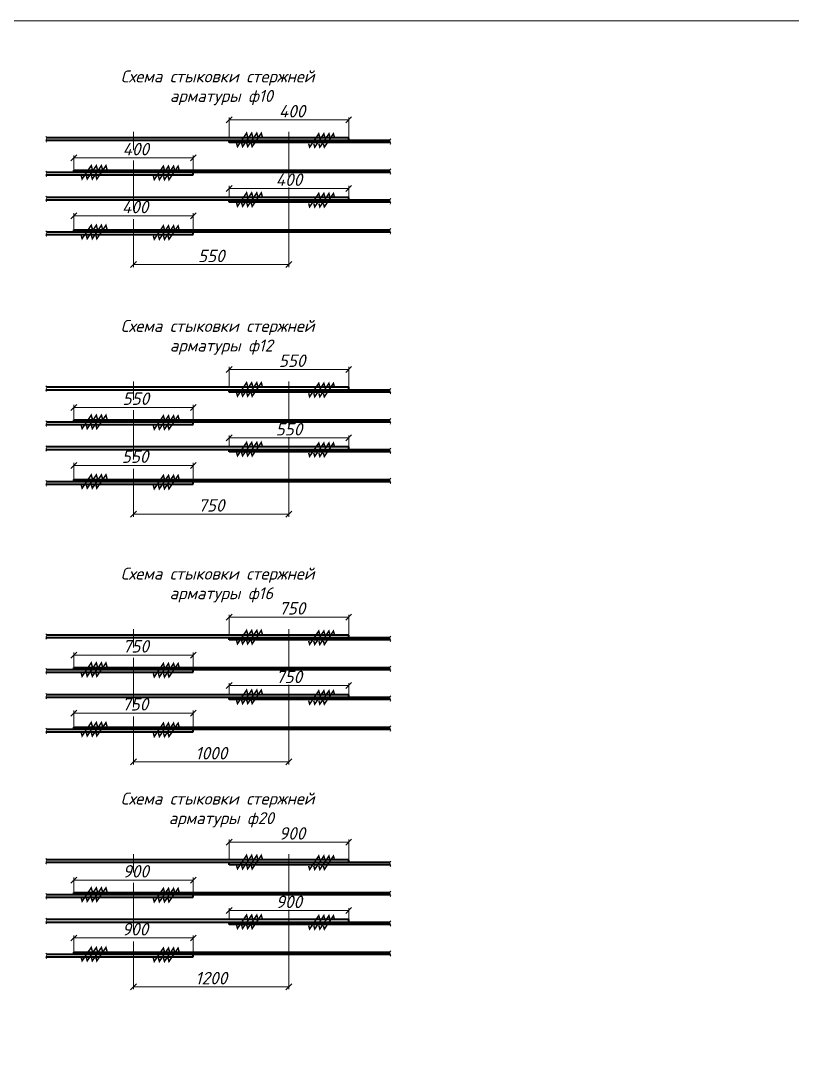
# Model space of a CAD drawing. Header units: millimetres. Extents: x 19346 to 188849, y 18183 to 1386204.
# Drawn here: x 38644 to 54139, y 39017 to 59850 of the extents above; entities that cross this region are included whole.
import ezdxf
from ezdxf.enums import TextEntityAlignment as Align

# ---------------------------------------------------------------- set-up
doc = ezdxf.new("R2010")
doc.units = ezdxf.units.MM
doc.layers.get('DEFPOINTS').update_dxf_attribs({"color": 1})
for name, color, linetype, lineweight in [('013', 7, 'Continuous', 13), ('Арматура', 5, 'Continuous', 40), ('Размеры', 61, 'Continuous', 13), ('ТЕКСТ', 214, 'Continuous', 20)]:
    doc.layers.add(name, color=color, linetype=linetype, lineweight=lineweight)
doc.styles.add('100', font='isocpeui.ttf', dxfattribs={"height": 250})
doc.styles.add('Text_Paper', font='isocpeui.ttf')
doc.dimstyles.new('100', dxfattribs={"dimtxt": 250, "dimasz": 120, "dimexe": 50, "dimexo": 50, "dimgap": 50, "dimtad": 1, "dimtxsty": '100', "dimblk": 'OBLIQUE', "dimcen": 2.5, "dimadec": 0, "dimazin": 0, "dimtfac": 1, "dimtmove": 0, "dimatfit": 3, "dimfxl": 1, "dimlwd": 15, "dimlwe": 15, "dimarcsym": 0})

# ---------------------------------------------------------------- blocks, each defined once
blk = doc.blocks.new('_OBLIQUE')
at = {"color": 0, "linetype": 'ByBlock'}
blk.add_line((-0.5, -0.5), (0.5, 0.5), dxfattribs=at)
blk = doc.blocks.new('*D138')
at = {"layer": 'DEFPOINTS', "color": 0, "ltscale": 100, "transparency": 16777216}
for p in [(42830, 52841), (42830, 52434), (45230, 52444)]:
    blk.add_point(p, dxfattribs=at)
at = {"layer": 'Размеры', "color": 0, "lineweight": 15, "ltscale": 100, "transparency": 16777216}
for p, q in [((42830, 52484), (42830, 52891)), ((45230, 52841), (42830, 52841)), ((45230, 52494), (45230, 52891))]:
    blk.add_line(p, q, dxfattribs=at)
at = {"layer": 'Размеры', "color": 0, "lineweight": 15, "ltscale": 100, "transparency": 16777216, "xscale": 120, "yscale": 120, "zscale": 120, "rotation": 180}
blk.add_blockref('_OBLIQUE', (42830, 52841), dxfattribs=at)
at = {"layer": 'Размеры', "color": 0, "lineweight": 15, "ltscale": 100, "transparency": 16777216, "xscale": 120, "yscale": 120, "zscale": 120}
blk.add_blockref('_OBLIQUE', (45230, 52841), dxfattribs=at)
at = {"layer": 'Размеры', "color": 0, "ltscale": 100, "transparency": 16777216, "insert": (44093, 53016), "char_height": 250, "attachment_point": 5, "style": '100'}
blk.add_mtext('550', dxfattribs=at)
blk = doc.blocks.new('*D139')
at = {"layer": 'DEFPOINTS', "color": 0, "ltscale": 100, "transparency": 16777216}
for p in [(40910, 50536), (44030, 50584), (44030, 49932)]:
    blk.add_point(p, dxfattribs=at)
at = {"layer": 'Размеры', "color": 0, "lineweight": 15, "ltscale": 100, "transparency": 16777216}
for p, q in [((40910, 50486), (40910, 49882)), ((44030, 50534), (44030, 49882)), ((40910, 49932), (44030, 49932))]:
    blk.add_line(p, q, dxfattribs=at)
at = {"layer": 'Размеры', "color": 0, "lineweight": 15, "ltscale": 100, "transparency": 16777216, "xscale": 120, "yscale": 120, "zscale": 120, "rotation": 180}
blk.add_blockref('_OBLIQUE', (40910, 49932), dxfattribs=at)
at = {"layer": 'Размеры', "color": 0, "lineweight": 15, "ltscale": 100, "transparency": 16777216, "xscale": 120, "yscale": 120, "zscale": 120}
blk.add_blockref('_OBLIQUE', (44030, 49932), dxfattribs=at)
at = {"layer": 'Размеры', "color": 0, "ltscale": 100, "transparency": 16777216, "insert": (42470, 50108), "char_height": 250, "attachment_point": 5, "style": '100'}
blk.add_mtext('750', dxfattribs=at)
blk = doc.blocks.new('*D140')
at = {"layer": 'DEFPOINTS', "color": 0, "ltscale": 100, "transparency": 16777216}
for p in [(39710, 52078), (39710, 51794), (42110, 51782)]:
    blk.add_point(p, dxfattribs=at)
at = {"layer": 'Размеры', "color": 0, "lineweight": 15, "ltscale": 100, "transparency": 16777216}
for p, q in [((39710, 51844), (39710, 52128)), ((42110, 51832), (42110, 52128)), ((42110, 52078), (39710, 52078))]:
    blk.add_line(p, q, dxfattribs=at)
at = {"layer": 'Размеры', "color": 0, "lineweight": 15, "ltscale": 100, "transparency": 16777216, "xscale": 120, "yscale": 120, "zscale": 120, "rotation": 180}
blk.add_blockref('_OBLIQUE', (39710, 52078), dxfattribs=at)
at = {"layer": 'Размеры', "color": 0, "lineweight": 15, "ltscale": 100, "transparency": 16777216, "xscale": 120, "yscale": 120, "zscale": 120}
blk.add_blockref('_OBLIQUE', (42110, 52078), dxfattribs=at)
at = {"layer": 'Размеры', "color": 0, "ltscale": 100, "transparency": 16777216, "insert": (40954, 52253), "char_height": 250, "attachment_point": 5, "style": '100'}
blk.add_mtext('550', dxfattribs=at)
blk = doc.blocks.new('*D141')
at = {"layer": 'DEFPOINTS', "color": 0, "ltscale": 100, "transparency": 16777216}
for p in [(42830, 51464), (42830, 51234), (45230, 51234)]:
    blk.add_point(p, dxfattribs=at)
at = {"layer": 'Размеры', "color": 0, "lineweight": 15, "ltscale": 100, "transparency": 16777216}
for p, q in [((42830, 51284), (42830, 51514)), ((45230, 51464), (42830, 51464)), ((45230, 51284), (45230, 51514))]:
    blk.add_line(p, q, dxfattribs=at)
at = {"layer": 'Размеры', "color": 0, "lineweight": 15, "ltscale": 100, "transparency": 16777216, "xscale": 120, "yscale": 120, "zscale": 120, "rotation": 180}
blk.add_blockref('_OBLIQUE', (42830, 51464), dxfattribs=at)
at = {"layer": 'Размеры', "color": 0, "lineweight": 15, "ltscale": 100, "transparency": 16777216, "xscale": 120, "yscale": 120, "zscale": 120}
blk.add_blockref('_OBLIQUE', (45230, 51464), dxfattribs=at)
at = {"layer": 'Размеры', "color": 0, "ltscale": 100, "transparency": 16777216, "insert": (44030, 51639), "char_height": 250, "attachment_point": 5, "style": '100'}
blk.add_mtext('550', dxfattribs=at)
blk = doc.blocks.new('*D142')
at = {"layer": 'DEFPOINTS', "color": 0, "ltscale": 100, "transparency": 16777216}
for p in [(39710, 50913), (39710, 50584), (42110, 50584)]:
    blk.add_point(p, dxfattribs=at)
at = {"layer": 'Размеры', "color": 0, "lineweight": 15, "ltscale": 100, "transparency": 16777216}
for p, q in [((39710, 50634), (39710, 50963)), ((42110, 50913), (39710, 50913)), ((42110, 50634), (42110, 50963))]:
    blk.add_line(p, q, dxfattribs=at)
at = {"layer": 'Размеры', "color": 0, "lineweight": 15, "ltscale": 100, "transparency": 16777216, "xscale": 120, "yscale": 120, "zscale": 120, "rotation": 180}
blk.add_blockref('_OBLIQUE', (39710, 50913), dxfattribs=at)
at = {"layer": 'Размеры', "color": 0, "lineweight": 15, "ltscale": 100, "transparency": 16777216, "xscale": 120, "yscale": 120, "zscale": 120}
blk.add_blockref('_OBLIQUE', (42110, 50913), dxfattribs=at)
at = {"layer": 'Размеры', "color": 0, "ltscale": 100, "transparency": 16777216, "insert": (40940, 51088), "char_height": 250, "attachment_point": 5, "style": '100'}
blk.add_mtext('550', dxfattribs=at)
blk = doc.blocks.new('*D143')
at = {"layer": 'DEFPOINTS', "color": 0, "ltscale": 100, "transparency": 16777216}
for p in [(42830, 43341), (42830, 42935), (45230, 42945)]:
    blk.add_point(p, dxfattribs=at)
at = {"layer": 'Размеры', "color": 0, "lineweight": 15, "ltscale": 100, "transparency": 16777216}
for p, q in [((42830, 42985), (42830, 43391)), ((45230, 43341), (42830, 43341)), ((45230, 42995), (45230, 43391))]:
    blk.add_line(p, q, dxfattribs=at)
at = {"layer": 'Размеры', "color": 0, "lineweight": 15, "ltscale": 100, "transparency": 16777216, "xscale": 120, "yscale": 120, "zscale": 120, "rotation": 180}
blk.add_blockref('_OBLIQUE', (42830, 43341), dxfattribs=at)
at = {"layer": 'Размеры', "color": 0, "lineweight": 15, "ltscale": 100, "transparency": 16777216, "xscale": 120, "yscale": 120, "zscale": 120}
blk.add_blockref('_OBLIQUE', (45230, 43341), dxfattribs=at)
at = {"layer": 'Размеры', "color": 0, "ltscale": 100, "transparency": 16777216, "insert": (44093, 43516), "char_height": 250, "attachment_point": 5, "style": '100'}
blk.add_mtext('900', dxfattribs=at)
blk = doc.blocks.new('*D144')
at = {"layer": 'DEFPOINTS', "color": 0, "ltscale": 100, "transparency": 16777216}
for p in [(44030, 41084), (40910, 41036), (44030, 40432)]:
    blk.add_point(p, dxfattribs=at)
at = {"layer": 'Размеры', "color": 0, "lineweight": 15, "ltscale": 100, "transparency": 16777216}
for p, q in [((40910, 40986), (40910, 40382)), ((44030, 41034), (44030, 40382)), ((40910, 40432), (44030, 40432))]:
    blk.add_line(p, q, dxfattribs=at)
at = {"layer": 'Размеры', "color": 0, "lineweight": 15, "ltscale": 100, "transparency": 16777216, "xscale": 120, "yscale": 120, "zscale": 120, "rotation": 180}
blk.add_blockref('_OBLIQUE', (40910, 40432), dxfattribs=at)
at = {"layer": 'Размеры', "color": 0, "lineweight": 15, "ltscale": 100, "transparency": 16777216, "xscale": 120, "yscale": 120, "zscale": 120}
blk.add_blockref('_OBLIQUE', (44030, 40432), dxfattribs=at)
at = {"layer": 'Размеры', "color": 0, "ltscale": 100, "transparency": 16777216, "insert": (42470, 40607), "char_height": 250, "attachment_point": 5, "style": '100'}
blk.add_mtext('1200', dxfattribs=at)
blk = doc.blocks.new('*D145')
at = {"layer": 'DEFPOINTS', "color": 0, "ltscale": 100, "transparency": 16777216}
for p in [(39710, 42579), (39710, 42294), (42110, 42282)]:
    blk.add_point(p, dxfattribs=at)
at = {"layer": 'Размеры', "color": 0, "lineweight": 15, "ltscale": 100, "transparency": 16777216}
for p, q in [((39710, 42344), (39710, 42629)), ((42110, 42579), (39710, 42579)), ((42110, 42332), (42110, 42629))]:
    blk.add_line(p, q, dxfattribs=at)
at = {"layer": 'Размеры', "color": 0, "lineweight": 15, "ltscale": 100, "transparency": 16777216, "xscale": 120, "yscale": 120, "zscale": 120, "rotation": 180}
blk.add_blockref('_OBLIQUE', (39710, 42579), dxfattribs=at)
at = {"layer": 'Размеры', "color": 0, "lineweight": 15, "ltscale": 100, "transparency": 16777216, "xscale": 120, "yscale": 120, "zscale": 120}
blk.add_blockref('_OBLIQUE', (42110, 42579), dxfattribs=at)
at = {"layer": 'Размеры', "color": 0, "ltscale": 100, "transparency": 16777216, "insert": (40954, 42754), "char_height": 250, "attachment_point": 5, "style": '100'}
blk.add_mtext('900', dxfattribs=at)
blk = doc.blocks.new('*D146')
at = {"layer": 'DEFPOINTS', "color": 0, "ltscale": 100, "transparency": 16777216}
for p in [(42830, 41965), (42830, 41735), (45230, 41735)]:
    blk.add_point(p, dxfattribs=at)
at = {"layer": 'Размеры', "color": 0, "lineweight": 15, "ltscale": 100, "transparency": 16777216}
for p, q in [((42830, 41785), (42830, 42015)), ((45230, 41965), (42830, 41965)), ((45230, 41785), (45230, 42015))]:
    blk.add_line(p, q, dxfattribs=at)
at = {"layer": 'Размеры', "color": 0, "lineweight": 15, "ltscale": 100, "transparency": 16777216, "xscale": 120, "yscale": 120, "zscale": 120, "rotation": 180}
blk.add_blockref('_OBLIQUE', (42830, 41965), dxfattribs=at)
at = {"layer": 'Размеры', "color": 0, "lineweight": 15, "ltscale": 100, "transparency": 16777216, "xscale": 120, "yscale": 120, "zscale": 120}
blk.add_blockref('_OBLIQUE', (45230, 41965), dxfattribs=at)
at = {"layer": 'Размеры', "color": 0, "ltscale": 100, "transparency": 16777216, "insert": (44030, 42140), "char_height": 250, "attachment_point": 5, "style": '100'}
blk.add_mtext('900', dxfattribs=at)
blk = doc.blocks.new('*D147')
at = {"layer": 'DEFPOINTS', "color": 0, "ltscale": 100, "transparency": 16777216}
for p in [(39710, 41414), (39710, 41084), (42110, 41084)]:
    blk.add_point(p, dxfattribs=at)
at = {"layer": 'Размеры', "color": 0, "lineweight": 15, "ltscale": 100, "transparency": 16777216}
for p, q in [((39710, 41134), (39710, 41464)), ((42110, 41134), (42110, 41464)), ((42110, 41414), (39710, 41414))]:
    blk.add_line(p, q, dxfattribs=at)
at = {"layer": 'Размеры', "color": 0, "lineweight": 15, "ltscale": 100, "transparency": 16777216, "xscale": 120, "yscale": 120, "zscale": 120, "rotation": 180}
blk.add_blockref('_OBLIQUE', (39710, 41414), dxfattribs=at)
at = {"layer": 'Размеры', "color": 0, "lineweight": 15, "ltscale": 100, "transparency": 16777216, "xscale": 120, "yscale": 120, "zscale": 120}
blk.add_blockref('_OBLIQUE', (42110, 41414), dxfattribs=at)
at = {"layer": 'Размеры', "color": 0, "ltscale": 100, "transparency": 16777216, "insert": (40940, 41589), "char_height": 250, "attachment_point": 5, "style": '100'}
blk.add_mtext('900', dxfattribs=at)
blk = doc.blocks.new('*D148')
at = {"layer": 'DEFPOINTS', "color": 0, "ltscale": 100, "transparency": 16777216}
for p in [(42830, 47862), (42830, 47456), (45230, 47466)]:
    blk.add_point(p, dxfattribs=at)
at = {"layer": 'Размеры', "color": 0, "lineweight": 15, "ltscale": 100, "transparency": 16777216}
for p, q in [((42830, 47506), (42830, 47912)), ((45230, 47862), (42830, 47862)), ((45230, 47516), (45230, 47912))]:
    blk.add_line(p, q, dxfattribs=at)
at = {"layer": 'Размеры', "color": 0, "lineweight": 15, "ltscale": 100, "transparency": 16777216, "xscale": 120, "yscale": 120, "zscale": 120, "rotation": 180}
blk.add_blockref('_OBLIQUE', (42830, 47862), dxfattribs=at)
at = {"layer": 'Размеры', "color": 0, "lineweight": 15, "ltscale": 100, "transparency": 16777216, "xscale": 120, "yscale": 120, "zscale": 120}
blk.add_blockref('_OBLIQUE', (45230, 47862), dxfattribs=at)
at = {"layer": 'Размеры', "color": 0, "ltscale": 100, "transparency": 16777216, "insert": (44093, 48039), "char_height": 250, "attachment_point": 5, "style": '100'}
blk.add_mtext('750', dxfattribs=at)
blk = doc.blocks.new('*D149')
at = {"layer": 'DEFPOINTS', "color": 0, "ltscale": 100, "transparency": 16777216}
for p in [(40910, 45557), (44030, 45605), (44030, 44953)]:
    blk.add_point(p, dxfattribs=at)
at = {"layer": 'Размеры', "color": 0, "lineweight": 15, "ltscale": 100, "transparency": 16777216}
for p, q in [((40910, 45507), (40910, 44903)), ((44030, 45555), (44030, 44903)), ((40910, 44953), (44030, 44953))]:
    blk.add_line(p, q, dxfattribs=at)
at = {"layer": 'Размеры', "color": 0, "lineweight": 15, "ltscale": 100, "transparency": 16777216, "xscale": 120, "yscale": 120, "zscale": 120, "rotation": 180}
blk.add_blockref('_OBLIQUE', (40910, 44953), dxfattribs=at)
at = {"layer": 'Размеры', "color": 0, "lineweight": 15, "ltscale": 100, "transparency": 16777216, "xscale": 120, "yscale": 120, "zscale": 120}
blk.add_blockref('_OBLIQUE', (44030, 44953), dxfattribs=at)
at = {"layer": 'Размеры', "color": 0, "ltscale": 100, "transparency": 16777216, "insert": (42470, 45128), "char_height": 250, "attachment_point": 5, "style": '100'}
blk.add_mtext('1000', dxfattribs=at)
blk = doc.blocks.new('*D150')
at = {"layer": 'DEFPOINTS', "color": 0, "ltscale": 100, "transparency": 16777216}
for p in [(39710, 47100), (39710, 46815), (42110, 46803)]:
    blk.add_point(p, dxfattribs=at)
at = {"layer": 'Размеры', "color": 0, "lineweight": 15, "ltscale": 100, "transparency": 16777216}
for p, q in [((39710, 46865), (39710, 47150)), ((42110, 47100), (39710, 47100)), ((42110, 46853), (42110, 47150))]:
    blk.add_line(p, q, dxfattribs=at)
at = {"layer": 'Размеры', "color": 0, "lineweight": 15, "ltscale": 100, "transparency": 16777216, "xscale": 120, "yscale": 120, "zscale": 120, "rotation": 180}
blk.add_blockref('_OBLIQUE', (39710, 47100), dxfattribs=at)
at = {"layer": 'Размеры', "color": 0, "lineweight": 15, "ltscale": 100, "transparency": 16777216, "xscale": 120, "yscale": 120, "zscale": 120}
blk.add_blockref('_OBLIQUE', (42110, 47100), dxfattribs=at)
at = {"layer": 'Размеры', "color": 0, "ltscale": 100, "transparency": 16777216, "insert": (40954, 47276), "char_height": 250, "attachment_point": 5, "style": '100'}
blk.add_mtext('750', dxfattribs=at)
blk = doc.blocks.new('*D151')
at = {"layer": 'DEFPOINTS', "color": 0, "ltscale": 100, "transparency": 16777216}
for p in [(42830, 46486), (42830, 46256), (45230, 46256)]:
    blk.add_point(p, dxfattribs=at)
at = {"layer": 'Размеры', "color": 0, "lineweight": 15, "ltscale": 100, "transparency": 16777216}
for p, q in [((42830, 46306), (42830, 46536)), ((45230, 46486), (42830, 46486)), ((45230, 46306), (45230, 46536))]:
    blk.add_line(p, q, dxfattribs=at)
at = {"layer": 'Размеры', "color": 0, "lineweight": 15, "ltscale": 100, "transparency": 16777216, "xscale": 120, "yscale": 120, "zscale": 120, "rotation": 180}
blk.add_blockref('_OBLIQUE', (42830, 46486), dxfattribs=at)
at = {"layer": 'Размеры', "color": 0, "lineweight": 15, "ltscale": 100, "transparency": 16777216, "xscale": 120, "yscale": 120, "zscale": 120}
blk.add_blockref('_OBLIQUE', (45230, 46486), dxfattribs=at)
at = {"layer": 'Размеры', "color": 0, "ltscale": 100, "transparency": 16777216, "insert": (44030, 46662), "char_height": 250, "attachment_point": 5, "style": '100'}
blk.add_mtext('750', dxfattribs=at)
blk = doc.blocks.new('*D152')
at = {"layer": 'DEFPOINTS', "color": 0, "ltscale": 100, "transparency": 16777216}
for p in [(39710, 45935), (39710, 45605), (42110, 45605)]:
    blk.add_point(p, dxfattribs=at)
at = {"layer": 'Размеры', "color": 0, "lineweight": 15, "ltscale": 100, "transparency": 16777216}
for p, q in [((39710, 45655), (39710, 45985)), ((42110, 45935), (39710, 45935)), ((42110, 45655), (42110, 45985))]:
    blk.add_line(p, q, dxfattribs=at)
at = {"layer": 'Размеры', "color": 0, "lineweight": 15, "ltscale": 100, "transparency": 16777216, "xscale": 120, "yscale": 120, "zscale": 120, "rotation": 180}
blk.add_blockref('_OBLIQUE', (39710, 45935), dxfattribs=at)
at = {"layer": 'Размеры', "color": 0, "lineweight": 15, "ltscale": 100, "transparency": 16777216, "xscale": 120, "yscale": 120, "zscale": 120}
blk.add_blockref('_OBLIQUE', (42110, 45935), dxfattribs=at)
at = {"layer": 'Размеры', "color": 0, "ltscale": 100, "transparency": 16777216, "insert": (40940, 46111), "char_height": 250, "attachment_point": 5, "style": '100'}
blk.add_mtext('750', dxfattribs=at)
blk = doc.blocks.new('*D153')
at = {"layer": 'DEFPOINTS', "color": 0, "ltscale": 100, "transparency": 16777216}
for p in [(42830, 57857), (42830, 57451), (45230, 57460)]:
    blk.add_point(p, dxfattribs=at)
at = {"layer": 'Размеры', "color": 0, "lineweight": 15, "ltscale": 100, "transparency": 16777216}
for p, q in [((42830, 57501), (42830, 57907)), ((45230, 57857), (42830, 57857)), ((45230, 57510), (45230, 57907))]:
    blk.add_line(p, q, dxfattribs=at)
at = {"layer": 'Размеры', "color": 0, "lineweight": 15, "ltscale": 100, "transparency": 16777216, "xscale": 120, "yscale": 120, "zscale": 120, "rotation": 180}
blk.add_blockref('_OBLIQUE', (42830, 57857), dxfattribs=at)
at = {"layer": 'Размеры', "color": 0, "lineweight": 15, "ltscale": 100, "transparency": 16777216, "xscale": 120, "yscale": 120, "zscale": 120}
blk.add_blockref('_OBLIQUE', (45230, 57857), dxfattribs=at)
at = {"layer": 'Размеры', "color": 0, "ltscale": 100, "transparency": 16777216, "insert": (44093, 58032), "char_height": 250, "attachment_point": 5, "style": '100'}
blk.add_mtext('400', dxfattribs=at)
blk = doc.blocks.new('*D154')
at = {"layer": 'DEFPOINTS', "color": 0, "ltscale": 100, "transparency": 16777216}
for p in [(40910, 55552), (44030, 55600), (44030, 54948)]:
    blk.add_point(p, dxfattribs=at)
at = {"layer": 'Размеры', "color": 0, "lineweight": 15, "ltscale": 100, "transparency": 16777216}
for p, q in [((40910, 55502), (40910, 54898)), ((44030, 55550), (44030, 54898)), ((40910, 54948), (44030, 54948))]:
    blk.add_line(p, q, dxfattribs=at)
at = {"layer": 'Размеры', "color": 0, "lineweight": 15, "ltscale": 100, "transparency": 16777216, "xscale": 120, "yscale": 120, "zscale": 120, "rotation": 180}
blk.add_blockref('_OBLIQUE', (40910, 54948), dxfattribs=at)
at = {"layer": 'Размеры', "color": 0, "lineweight": 15, "ltscale": 100, "transparency": 16777216, "xscale": 120, "yscale": 120, "zscale": 120}
blk.add_blockref('_OBLIQUE', (44030, 54948), dxfattribs=at)
at = {"layer": 'Размеры', "color": 0, "ltscale": 100, "transparency": 16777216, "insert": (42470, 55123), "char_height": 250, "attachment_point": 5, "style": '100'}
blk.add_mtext('550', dxfattribs=at)
blk = doc.blocks.new('*D155')
at = {"layer": 'DEFPOINTS', "color": 0, "ltscale": 100, "transparency": 16777216}
for p in [(39710, 57094), (39710, 56810), (42110, 56798)]:
    blk.add_point(p, dxfattribs=at)
at = {"layer": 'Размеры', "color": 0, "lineweight": 15, "ltscale": 100, "transparency": 16777216}
for p, q in [((39710, 56860), (39710, 57144)), ((42110, 57094), (39710, 57094)), ((42110, 56848), (42110, 57144))]:
    blk.add_line(p, q, dxfattribs=at)
at = {"layer": 'Размеры', "color": 0, "lineweight": 15, "ltscale": 100, "transparency": 16777216, "xscale": 120, "yscale": 120, "zscale": 120, "rotation": 180}
blk.add_blockref('_OBLIQUE', (39710, 57094), dxfattribs=at)
at = {"layer": 'Размеры', "color": 0, "lineweight": 15, "ltscale": 100, "transparency": 16777216, "xscale": 120, "yscale": 120, "zscale": 120}
blk.add_blockref('_OBLIQUE', (42110, 57094), dxfattribs=at)
at = {"layer": 'Размеры', "color": 0, "ltscale": 100, "transparency": 16777216, "insert": (40954, 57269), "char_height": 250, "attachment_point": 5, "style": '100'}
blk.add_mtext('400', dxfattribs=at)
blk = doc.blocks.new('*D156')
at = {"layer": 'DEFPOINTS', "color": 0, "ltscale": 100, "transparency": 16777216}
for p in [(42830, 56480), (42830, 56251), (45230, 56251)]:
    blk.add_point(p, dxfattribs=at)
at = {"layer": 'Размеры', "color": 0, "lineweight": 15, "ltscale": 100, "transparency": 16777216}
for p, q in [((42830, 56301), (42830, 56530)), ((45230, 56480), (42830, 56480)), ((45230, 56301), (45230, 56530))]:
    blk.add_line(p, q, dxfattribs=at)
at = {"layer": 'Размеры', "color": 0, "lineweight": 15, "ltscale": 100, "transparency": 16777216, "xscale": 120, "yscale": 120, "zscale": 120, "rotation": 180}
blk.add_blockref('_OBLIQUE', (42830, 56480), dxfattribs=at)
at = {"layer": 'Размеры', "color": 0, "lineweight": 15, "ltscale": 100, "transparency": 16777216, "xscale": 120, "yscale": 120, "zscale": 120}
blk.add_blockref('_OBLIQUE', (45230, 56480), dxfattribs=at)
at = {"layer": 'Размеры', "color": 0, "ltscale": 100, "transparency": 16777216, "insert": (44030, 56655), "char_height": 250, "attachment_point": 5, "style": '100'}
blk.add_mtext('400', dxfattribs=at)
blk = doc.blocks.new('*D157')
at = {"layer": 'DEFPOINTS', "color": 0, "ltscale": 100, "transparency": 16777216}
for p in [(39710, 55930), (39710, 55600), (42110, 55600)]:
    blk.add_point(p, dxfattribs=at)
at = {"layer": 'Размеры', "color": 0, "lineweight": 15, "ltscale": 100, "transparency": 16777216}
for p, q in [((39710, 55650), (39710, 55980)), ((42110, 55930), (39710, 55930)), ((42110, 55650), (42110, 55980))]:
    blk.add_line(p, q, dxfattribs=at)
at = {"layer": 'Размеры', "color": 0, "lineweight": 15, "ltscale": 100, "transparency": 16777216, "xscale": 120, "yscale": 120, "zscale": 120, "rotation": 180}
blk.add_blockref('_OBLIQUE', (39710, 55930), dxfattribs=at)
at = {"layer": 'Размеры', "color": 0, "lineweight": 15, "ltscale": 100, "transparency": 16777216, "xscale": 120, "yscale": 120, "zscale": 120}
blk.add_blockref('_OBLIQUE', (42110, 55930), dxfattribs=at)
at = {"layer": 'Размеры', "color": 0, "ltscale": 100, "transparency": 16777216, "insert": (40940, 56105), "char_height": 250, "attachment_point": 5, "style": '100'}
blk.add_mtext('400', dxfattribs=at)

msp = doc.modelspace()

# ---------------------------------------------------------------- linework, layer by layer
at = {"layer": '013'}
msp.add_lwpolyline([(19345.55, 18183.149), (69633.108, 18183.149), (69633.108, 59849.938), (19345.55, 59849.938)], close=True, dxfattribs=at)
at = {"layer": 'Арматура', "color": 5}
for p, q in [((39151.525, 57450.511), (45230.19, 57450.511)), ((45230.19, 57498.511), (39166.399, 57498.511)), ((42830.19, 57402.511), (42830.19, 57450.511)), ((42830.19, 57450.511), (46057.926, 57450.511)), ((46072.8, 57402.511), (42830.19, 57402.511)), ((45230.19, 57450.511), (45230.19, 57498.511)), ((39151.525, 56750.257), (42110.19, 56750.257)), ((42110.19, 56798.257), (39166.399, 56798.257)), ((39710.19, 56798.257), (39710.19, 56846.257)), ((39710.19, 56846.257), (46057.926, 56846.257)), ((39710.19, 56846.257), (40910.19, 56846.257)), ((46072.8, 56798.257), (39710.19, 56798.257)), ((42110.19, 56750.257), (42110.19, 56798.257)), ((39151.525, 56250.511), (45230.19, 56250.511)), ((45230.19, 56298.511), (39166.399, 56298.511)), ((42830.19, 56202.511), (42830.19, 56250.511)), ((42830.19, 56250.511), (46057.926, 56250.511)), ((45230.19, 56250.511), (45230.19, 56298.511)), ((46072.8, 56202.511), (42830.19, 56202.511)), ((39710.19, 55599.609), (39710.19, 55647.609)), ((39710.19, 55647.609), (46057.926, 55647.609)), ((39710.19, 55647.609), (40910.19, 55647.609)), ((39151.525, 55551.609), (42110.19, 55551.609)), ((42110.19, 55599.609), (39166.399, 55599.609)), ((46072.8, 55599.609), (39710.19, 55599.609)), ((42110.19, 55551.609), (42110.19, 55599.609)), ((39151.525, 52434.465), (45230.19, 52434.465)), ((45230.19, 52482.465), (39166.399, 52482.465)), ((42830.19, 52386.465), (42830.19, 52434.465)), ((42830.19, 52434.465), (46057.926, 52434.465)), ((46072.8, 52386.465), (42830.19, 52386.465)), ((45230.19, 52434.465), (45230.19, 52482.465)), ((39151.525, 51734.21), (42110.19, 51734.21)), ((42110.19, 51782.21), (39166.399, 51782.21)), ((39710.19, 51782.21), (39710.19, 51830.21)), ((39710.19, 51830.21), (46057.926, 51830.21)), ((39710.19, 51830.21), (40910.19, 51830.21)), ((46072.8, 51782.21), (39710.19, 51782.21)), ((42110.19, 51734.21), (42110.19, 51782.21)), ((45230.19, 51282.465), (39166.399, 51282.465)), ((45230.19, 51234.465), (45230.19, 51282.465)), ((39151.525, 51234.465), (45230.19, 51234.465)), ((42830.19, 51186.465), (42830.19, 51234.465)), ((42830.19, 51234.465), (46057.926, 51234.465)), ((46072.8, 51186.465), (42830.19, 51186.465)), ((39710.19, 50583.562), (39710.19, 50631.562)), ((39710.19, 50631.562), (46057.926, 50631.562)), ((39710.19, 50631.562), (40910.19, 50631.562)), ((39151.525, 50535.562), (42110.19, 50535.562)), ((42110.19, 50583.562), (39166.399, 50583.562)), ((46072.8, 50583.562), (39710.19, 50583.562)), ((42110.19, 50535.562), (42110.19, 50583.562)), ((45230.19, 47503.736), (39166.399, 47503.736)), ((45230.19, 47455.736), (45230.19, 47503.736)), ((39151.525, 47455.736), (45230.19, 47455.736)), ((42830.19, 47407.736), (42830.19, 47455.736)), ((42830.19, 47455.736), (46057.926, 47455.736)), ((46072.8, 47407.736), (42830.19, 47407.736)), ((39151.525, 46755.481), (42110.19, 46755.481)), ((42110.19, 46803.481), (39166.399, 46803.481)), ((39710.19, 46803.481), (39710.19, 46851.481)), ((39710.19, 46851.481), (46057.926, 46851.481)), ((39710.19, 46851.481), (40910.19, 46851.481)), ((46072.8, 46803.481), (39710.19, 46803.481)), ((42110.19, 46755.481), (42110.19, 46803.481)), ((39151.525, 46255.736), (45230.19, 46255.736)), ((45230.19, 46303.736), (39166.399, 46303.736)), ((42830.19, 46207.736), (42830.19, 46255.736)), ((42830.19, 46255.736), (46057.926, 46255.736)), ((45230.19, 46255.736), (45230.19, 46303.736)), ((46072.8, 46207.736), (42830.19, 46207.736)), ((39710.19, 45604.833), (39710.19, 45652.833)), ((39710.19, 45652.833), (46057.926, 45652.833)), ((39710.19, 45652.833), (40910.19, 45652.833)), ((39151.525, 45556.833), (42110.19, 45556.833)), ((42110.19, 45604.833), (39166.399, 45604.833)), ((46072.8, 45604.833), (39710.19, 45604.833)), ((42110.19, 45556.833), (42110.19, 45604.833)), ((39151.525, 42934.686), (45230.19, 42934.686)), ((45230.19, 42982.686), (39166.399, 42982.686)), ((42830.19, 42886.686), (42830.19, 42934.686)), ((42830.19, 42934.686), (46057.926, 42934.686)), ((45230.19, 42934.686), (45230.19, 42982.686)), ((46072.8, 42886.686), (42830.19, 42886.686)), ((39710.19, 42282.432), (39710.19, 42330.432)), ((39710.19, 42330.432), (46057.926, 42330.432)), ((39710.19, 42330.432), (40910.19, 42330.432)), ((39151.525, 42234.432), (42110.19, 42234.432)), ((42110.19, 42282.432), (39166.399, 42282.432)), ((46072.8, 42282.432), (39710.19, 42282.432)), ((42110.19, 42234.432), (42110.19, 42282.432)), ((39151.525, 41734.686), (45230.19, 41734.686)), ((45230.19, 41782.686), (39166.399, 41782.686)), ((42830.19, 41686.686), (42830.19, 41734.686)), ((42830.19, 41734.686), (46057.926, 41734.686)), ((46072.8, 41686.686), (42830.19, 41686.686)), ((45230.19, 41734.686), (45230.19, 41782.686)), ((42110.19, 41083.784), (39166.399, 41083.784)), ((39710.19, 41083.784), (39710.19, 41131.784)), ((39710.19, 41131.784), (46057.926, 41131.784)), ((39710.19, 41131.784), (40910.19, 41131.784)), ((46072.8, 41083.784), (39710.19, 41083.784)), ((42110.19, 41035.784), (42110.19, 41083.784)), ((39151.525, 41035.784), (42110.19, 41035.784))]:
    msp.add_line(p, q, dxfattribs=at)
at = {"layer": 'Размеры', "ltscale": 100}
for p, q in [((40910.19, 55053.909), (40910.19, 55859.417)), ((40910.19, 50037.862), (40910.19, 50843.37)), ((40910.19, 45059.133), (40910.19, 45864.641)), ((40910.19, 40538.083), (40910.19, 41343.591))]:
    msp.add_line(p, q, dxfattribs=at)
at = {"layer": 'ТЕКСТ'}
for p, q in [((40910.19, 57245.54), (40910.19, 57616.735)), ((44030.19, 56693.714), (44030.19, 57616.735)), ((40910.19, 56045.686), (40910.19, 57038.212)), ((44030.19, 55053.909), (44030.19, 56498.248)), ((40910.19, 52229.493), (40910.19, 52600.688)), ((44030.19, 51677.667), (44030.19, 52600.688)), ((40910.19, 51029.64), (40910.19, 52022.165)), ((44030.19, 50037.862), (44030.19, 51482.201)), ((40910.19, 47250.764), (40910.19, 47621.959)), ((44030.19, 46698.938), (44030.19, 47621.959)), ((40910.19, 46050.911), (40910.19, 47043.436)), ((44030.19, 45059.133), (44030.19, 46503.472)), ((40910.19, 42729.715), (40910.19, 43100.91)), ((44030.19, 42177.889), (44030.19, 43100.91)), ((40910.19, 41529.861), (40910.19, 42522.387)), ((44030.19, 40538.083), (44030.19, 41982.423))]:
    msp.add_line(p, q, dxfattribs=at)
at = {"layer": 'ТЕКСТ', "const_width": 30}
for points in [[(43202.02, 57511.591), (43179.76, 57590.473), (43089.815, 57458.057), (42997.34, 57321.641), (42977.766, 57391.005)], [(43304.241, 57511.217), (43281.981, 57590.1), (43192.036, 57457.683), (43099.561, 57321.267), (43079.987, 57390.631)], [(43406.462, 57510.843), (43384.202, 57589.726), (43294.258, 57457.31), (43201.782, 57320.893), (43182.208, 57390.257)], [(43497.127, 57510.511), (43474.867, 57589.394), (43384.922, 57456.978), (43292.447, 57320.562), (43272.873, 57389.926)], [(44650.92, 57499.591), (44628.66, 57578.473), (44538.715, 57446.057), (44446.24, 57309.641), (44426.666, 57379.005)], [(44753.141, 57499.217), (44730.881, 57578.1), (44640.936, 57445.683), (44548.461, 57309.267), (44528.887, 57378.631)], [(44855.362, 57498.843), (44833.102, 57577.726), (44743.157, 57445.31), (44650.682, 57308.893), (44631.108, 57378.257)], [(44946.027, 57498.511), (44923.767, 57577.394), (44833.822, 57444.978), (44741.347, 57308.562), (44721.773, 57377.926)], [(40082.02, 56859.336), (40059.76, 56938.219), (39969.815, 56805.803), (39877.34, 56669.387), (39857.766, 56738.751)], [(40184.241, 56858.963), (40161.981, 56937.845), (40072.036, 56805.429), (39979.561, 56669.013), (39959.987, 56738.377)], [(40286.462, 56858.589), (40264.202, 56937.471), (40174.258, 56805.055), (40081.782, 56668.639), (40062.208, 56738.003)], [(40377.127, 56858.257), (40354.867, 56937.14), (40264.922, 56804.724), (40172.447, 56668.308), (40152.873, 56737.672)], [(41530.92, 56847.336), (41508.66, 56926.219), (41418.715, 56793.803), (41326.24, 56657.387), (41306.666, 56726.751)], [(41633.141, 56846.963), (41610.881, 56925.845), (41520.936, 56793.429), (41428.461, 56657.013), (41408.887, 56726.377)], [(41735.362, 56846.589), (41713.102, 56925.471), (41623.157, 56793.055), (41530.682, 56656.639), (41511.108, 56726.003)], [(41826.027, 56846.257), (41803.767, 56925.14), (41713.822, 56792.724), (41621.347, 56656.308), (41601.773, 56725.672)], [(43202.02, 56311.591), (43179.76, 56390.473), (43089.815, 56258.057), (42997.34, 56121.641), (42977.766, 56191.005)], [(43304.241, 56311.217), (43281.981, 56390.1), (43192.036, 56257.683), (43099.561, 56121.267), (43079.987, 56190.631)], [(43406.462, 56310.843), (43384.202, 56389.726), (43294.258, 56257.31), (43201.782, 56120.893), (43182.208, 56190.257)], [(43497.127, 56310.511), (43474.867, 56389.394), (43384.922, 56256.978), (43292.447, 56120.562), (43272.873, 56189.926)], [(44650.92, 56299.591), (44628.66, 56378.473), (44538.715, 56246.057), (44446.24, 56109.641), (44426.666, 56179.005)], [(44753.141, 56299.217), (44730.881, 56378.1), (44640.936, 56245.683), (44548.461, 56109.267), (44528.887, 56178.631)], [(44855.362, 56298.843), (44833.102, 56377.726), (44743.157, 56245.31), (44650.682, 56108.893), (44631.108, 56178.257)], [(44946.027, 56298.511), (44923.767, 56377.394), (44833.822, 56244.978), (44741.347, 56108.562), (44721.773, 56177.926)], [(40082.02, 55660.688), (40059.76, 55739.571), (39969.815, 55607.155), (39877.34, 55470.739), (39857.766, 55540.103)], [(40184.241, 55660.314), (40161.981, 55739.197), (40072.036, 55606.781), (39979.561, 55470.365), (39959.987, 55539.729)], [(40286.462, 55659.941), (40264.202, 55738.823), (40174.258, 55606.407), (40081.782, 55469.991), (40062.208, 55539.355)], [(40377.127, 55659.609), (40354.867, 55738.492), (40264.922, 55606.076), (40172.447, 55469.66), (40152.873, 55539.023)], [(41530.92, 55648.688), (41508.66, 55727.571), (41418.715, 55595.155), (41326.24, 55458.739), (41306.666, 55528.103)], [(41633.141, 55648.314), (41610.881, 55727.197), (41520.936, 55594.781), (41428.461, 55458.365), (41408.887, 55527.729)], [(41735.362, 55647.941), (41713.102, 55726.823), (41623.157, 55594.407), (41530.682, 55457.991), (41511.108, 55527.355)], [(41826.027, 55647.609), (41803.767, 55726.492), (41713.822, 55594.076), (41621.347, 55457.66), (41601.773, 55527.023)], [(43202.02, 52495.544), (43179.76, 52574.427), (43089.815, 52442.01), (42997.34, 52305.594), (42977.766, 52374.958)], [(43304.241, 52495.17), (43281.981, 52574.053), (43192.036, 52441.637), (43099.561, 52305.221), (43079.987, 52374.584)], [(43406.462, 52494.796), (43384.202, 52573.679), (43294.258, 52441.263), (43201.782, 52304.847), (43182.208, 52374.211)], [(43497.127, 52494.465), (43474.867, 52573.347), (43384.922, 52440.931), (43292.447, 52304.515), (43272.873, 52373.879)], [(44650.92, 52483.544), (44628.66, 52562.427), (44538.715, 52430.01), (44446.24, 52293.594), (44426.666, 52362.958)], [(44753.141, 52483.17), (44730.881, 52562.053), (44640.936, 52429.637), (44548.461, 52293.221), (44528.887, 52362.584)], [(44855.362, 52482.796), (44833.102, 52561.679), (44743.157, 52429.263), (44650.682, 52292.847), (44631.108, 52362.211)], [(44946.027, 52482.465), (44923.767, 52561.347), (44833.822, 52428.931), (44741.347, 52292.515), (44721.773, 52361.879)], [(40082.02, 51843.29), (40059.76, 51922.172), (39969.815, 51789.756), (39877.34, 51653.34), (39857.766, 51722.704)], [(40184.241, 51842.916), (40161.981, 51921.799), (40072.036, 51789.382), (39979.561, 51652.966), (39959.987, 51722.33)], [(40286.462, 51842.542), (40264.202, 51921.425), (40174.258, 51789.009), (40081.782, 51652.593), (40062.208, 51721.956)], [(40377.127, 51842.21), (40354.867, 51921.093), (40264.922, 51788.677), (40172.447, 51652.261), (40152.873, 51721.625)], [(41530.92, 51831.29), (41508.66, 51910.172), (41418.715, 51777.756), (41326.24, 51641.34), (41306.666, 51710.704)], [(41633.141, 51830.916), (41610.881, 51909.799), (41520.936, 51777.382), (41428.461, 51640.966), (41408.887, 51710.33)], [(41735.362, 51830.542), (41713.102, 51909.425), (41623.157, 51777.009), (41530.682, 51640.593), (41511.108, 51709.956)], [(41826.027, 51830.21), (41803.767, 51909.093), (41713.822, 51776.677), (41621.347, 51640.261), (41601.773, 51709.625)], [(43202.02, 51295.544), (43179.76, 51374.427), (43089.815, 51242.01), (42997.34, 51105.594), (42977.766, 51174.958)], [(43304.241, 51295.17), (43281.981, 51374.053), (43192.036, 51241.637), (43099.561, 51105.221), (43079.987, 51174.584)], [(43406.462, 51294.796), (43384.202, 51373.679), (43294.258, 51241.263), (43201.782, 51104.847), (43182.208, 51174.211)], [(43497.127, 51294.465), (43474.867, 51373.347), (43384.922, 51240.931), (43292.447, 51104.515), (43272.873, 51173.879)], [(44650.92, 51283.544), (44628.66, 51362.427), (44538.715, 51230.01), (44446.24, 51093.594), (44426.666, 51162.958)], [(44753.141, 51283.17), (44730.881, 51362.053), (44640.936, 51229.637), (44548.461, 51093.221), (44528.887, 51162.584)], [(44855.362, 51282.796), (44833.102, 51361.679), (44743.157, 51229.263), (44650.682, 51092.847), (44631.108, 51162.211)], [(44946.027, 51282.465), (44923.767, 51361.347), (44833.822, 51228.931), (44741.347, 51092.515), (44721.773, 51161.879)], [(40082.02, 50644.642), (40059.76, 50723.524), (39969.815, 50591.108), (39877.34, 50454.692), (39857.766, 50524.056)], [(40184.241, 50644.268), (40161.981, 50723.15), (40072.036, 50590.734), (39979.561, 50454.318), (39959.987, 50523.682)], [(40286.462, 50643.894), (40264.202, 50722.777), (40174.258, 50590.36), (40081.782, 50453.944), (40062.208, 50523.308)], [(40377.127, 50643.562), (40354.867, 50722.445), (40264.922, 50590.029), (40172.447, 50453.613), (40152.873, 50522.977)], [(41530.92, 50632.642), (41508.66, 50711.524), (41418.715, 50579.108), (41326.24, 50442.692), (41306.666, 50512.056)], [(41633.141, 50632.268), (41610.881, 50711.15), (41520.936, 50578.734), (41428.461, 50442.318), (41408.887, 50511.682)], [(41735.362, 50631.894), (41713.102, 50710.777), (41623.157, 50578.36), (41530.682, 50441.944), (41511.108, 50511.308)], [(41826.027, 50631.562), (41803.767, 50710.445), (41713.822, 50578.029), (41621.347, 50441.613), (41601.773, 50510.977)], [(43202.02, 47516.815), (43179.76, 47595.698), (43089.815, 47463.281), (42997.34, 47326.865), (42977.766, 47396.229)], [(43304.241, 47516.441), (43281.981, 47595.324), (43192.036, 47462.908), (43099.561, 47326.492), (43079.987, 47395.855)], [(43406.462, 47516.067), (43384.202, 47594.95), (43294.258, 47462.534), (43201.782, 47326.118), (43182.208, 47395.482)], [(43497.127, 47515.736), (43474.867, 47594.618), (43384.922, 47462.202), (43292.447, 47325.786), (43272.873, 47395.15)], [(44650.92, 47504.815), (44628.66, 47583.698), (44538.715, 47451.281), (44446.24, 47314.865), (44426.666, 47384.229)], [(44753.141, 47504.441), (44730.881, 47583.324), (44640.936, 47450.908), (44548.461, 47314.492), (44528.887, 47383.855)], [(44855.362, 47504.067), (44833.102, 47582.95), (44743.157, 47450.534), (44650.682, 47314.118), (44631.108, 47383.482)], [(44946.027, 47503.736), (44923.767, 47582.618), (44833.822, 47450.202), (44741.347, 47313.786), (44721.773, 47383.15)], [(40082.02, 46864.561), (40059.76, 46943.443), (39969.815, 46811.027), (39877.34, 46674.611), (39857.766, 46743.975)], [(40184.241, 46864.187), (40161.981, 46943.07), (40072.036, 46810.653), (39979.561, 46674.237), (39959.987, 46743.601)], [(40286.462, 46863.813), (40264.202, 46942.696), (40174.258, 46810.28), (40081.782, 46673.863), (40062.208, 46743.227)], [(40377.127, 46863.481), (40354.867, 46942.364), (40264.922, 46809.948), (40172.447, 46673.532), (40152.873, 46742.896)], [(41530.92, 46852.561), (41508.66, 46931.443), (41418.715, 46799.027), (41326.24, 46662.611), (41306.666, 46731.975)], [(41633.141, 46852.187), (41610.881, 46931.07), (41520.936, 46798.653), (41428.461, 46662.237), (41408.887, 46731.601)], [(41735.362, 46851.813), (41713.102, 46930.696), (41623.157, 46798.28), (41530.682, 46661.863), (41511.108, 46731.227)], [(41826.027, 46851.481), (41803.767, 46930.364), (41713.822, 46797.948), (41621.347, 46661.532), (41601.773, 46730.896)], [(43202.02, 46316.815), (43179.76, 46395.698), (43089.815, 46263.281), (42997.34, 46126.865), (42977.766, 46196.229)], [(43304.241, 46316.441), (43281.981, 46395.324), (43192.036, 46262.908), (43099.561, 46126.492), (43079.987, 46195.855)], [(43406.462, 46316.067), (43384.202, 46394.95), (43294.258, 46262.534), (43201.782, 46126.118), (43182.208, 46195.482)], [(43497.127, 46315.736), (43474.867, 46394.618), (43384.922, 46262.202), (43292.447, 46125.786), (43272.873, 46195.15)], [(44650.92, 46304.815), (44628.66, 46383.698), (44538.715, 46251.281), (44446.24, 46114.865), (44426.666, 46184.229)], [(44753.141, 46304.441), (44730.881, 46383.324), (44640.936, 46250.908), (44548.461, 46114.492), (44528.887, 46183.855)], [(44855.362, 46304.067), (44833.102, 46382.95), (44743.157, 46250.534), (44650.682, 46114.118), (44631.108, 46183.482)], [(44946.027, 46303.736), (44923.767, 46382.618), (44833.822, 46250.202), (44741.347, 46113.786), (44721.773, 46183.15)], [(40082.02, 45665.913), (40059.76, 45744.795), (39969.815, 45612.379), (39877.34, 45475.963), (39857.766, 45545.327)], [(40184.241, 45665.539), (40161.981, 45744.421), (40072.036, 45612.005), (39979.561, 45475.589), (39959.987, 45544.953)], [(40286.462, 45665.165), (40264.202, 45744.048), (40174.258, 45611.631), (40081.782, 45475.215), (40062.208, 45544.579)], [(40377.127, 45664.833), (40354.867, 45743.716), (40264.922, 45611.3), (40172.447, 45474.884), (40152.873, 45544.248)], [(41530.92, 45653.913), (41508.66, 45732.795), (41418.715, 45600.379), (41326.24, 45463.963), (41306.666, 45533.327)], [(41633.141, 45653.539), (41610.881, 45732.421), (41520.936, 45600.005), (41428.461, 45463.589), (41408.887, 45532.953)], [(41735.362, 45653.165), (41713.102, 45732.048), (41623.157, 45599.631), (41530.682, 45463.215), (41511.108, 45532.579)], [(41826.027, 45652.833), (41803.767, 45731.716), (41713.822, 45599.3), (41621.347, 45462.884), (41601.773, 45532.248)], [(43202.02, 42995.765), (43179.76, 43074.648), (43089.815, 42942.232), (42997.34, 42805.816), (42977.766, 42875.18)], [(43304.241, 42995.392), (43281.981, 43074.274), (43192.036, 42941.858), (43099.561, 42805.442), (43079.987, 42874.806)], [(43406.462, 42995.018), (43384.202, 43073.9), (43294.258, 42941.484), (43201.782, 42805.068), (43182.208, 42874.432)], [(43497.127, 42994.686), (43474.867, 43073.569), (43384.922, 42941.153), (43292.447, 42804.737), (43272.873, 42874.1)], [(44650.92, 42983.765), (44628.66, 43062.648), (44538.715, 42930.232), (44446.24, 42793.816), (44426.666, 42863.18)], [(44753.141, 42983.392), (44730.881, 43062.274), (44640.936, 42929.858), (44548.461, 42793.442), (44528.887, 42862.806)], [(44855.362, 42983.018), (44833.102, 43061.9), (44743.157, 42929.484), (44650.682, 42793.068), (44631.108, 42862.432)], [(44946.027, 42982.686), (44923.767, 43061.569), (44833.822, 42929.153), (44741.347, 42792.737), (44721.773, 42862.1)], [(40082.02, 42343.511), (40059.76, 42422.394), (39969.815, 42289.978), (39877.34, 42153.562), (39857.766, 42222.926)], [(40184.241, 42343.137), (40161.981, 42422.02), (40072.036, 42289.604), (39979.561, 42153.188), (39959.987, 42222.552)], [(40286.462, 42342.763), (40264.202, 42421.646), (40174.258, 42289.23), (40081.782, 42152.814), (40062.208, 42222.178)], [(40377.127, 42342.432), (40354.867, 42421.315), (40264.922, 42288.898), (40172.447, 42152.482), (40152.873, 42221.846)], [(41530.92, 42331.511), (41508.66, 42410.394), (41418.715, 42277.978), (41326.24, 42141.562), (41306.666, 42210.926)], [(41633.141, 42331.137), (41610.881, 42410.02), (41520.936, 42277.604), (41428.461, 42141.188), (41408.887, 42210.552)], [(41735.362, 42330.763), (41713.102, 42409.646), (41623.157, 42277.23), (41530.682, 42140.814), (41511.108, 42210.178)], [(41826.027, 42330.432), (41803.767, 42409.315), (41713.822, 42276.898), (41621.347, 42140.482), (41601.773, 42209.846)], [(43202.02, 41795.765), (43179.76, 41874.648), (43089.815, 41742.232), (42997.34, 41605.816), (42977.766, 41675.18)], [(43304.241, 41795.392), (43281.981, 41874.274), (43192.036, 41741.858), (43099.561, 41605.442), (43079.987, 41674.806)], [(43406.462, 41795.018), (43384.202, 41873.9), (43294.258, 41741.484), (43201.782, 41605.068), (43182.208, 41674.432)], [(43497.127, 41794.686), (43474.867, 41873.569), (43384.922, 41741.153), (43292.447, 41604.737), (43272.873, 41674.1)], [(44650.92, 41783.765), (44628.66, 41862.648), (44538.715, 41730.232), (44446.24, 41593.816), (44426.666, 41663.18)], [(44753.141, 41783.392), (44730.881, 41862.274), (44640.936, 41729.858), (44548.461, 41593.442), (44528.887, 41662.806)], [(44855.362, 41783.018), (44833.102, 41861.9), (44743.157, 41729.484), (44650.682, 41593.068), (44631.108, 41662.432)], [(44946.027, 41782.686), (44923.767, 41861.569), (44833.822, 41729.153), (44741.347, 41592.737), (44721.773, 41662.1)], [(40082.02, 41144.863), (40059.76, 41223.746), (39969.815, 41091.33), (39877.34, 40954.914), (39857.766, 41024.277)], [(40184.241, 41144.489), (40161.981, 41223.372), (40072.036, 41090.956), (39979.561, 40954.54), (39959.987, 41023.904)], [(40286.462, 41144.115), (40264.202, 41222.998), (40174.258, 41090.582), (40081.782, 40954.166), (40062.208, 41023.53)], [(40377.127, 41143.784), (40354.867, 41222.666), (40264.922, 41090.25), (40172.447, 40953.834), (40152.873, 41023.198)], [(41530.92, 41132.863), (41508.66, 41211.746), (41418.715, 41079.33), (41326.24, 40942.914), (41306.666, 41012.277)], [(41633.141, 41132.489), (41610.881, 41211.372), (41520.936, 41078.956), (41428.461, 40942.54), (41408.887, 41011.904)], [(41735.362, 41132.115), (41713.102, 41210.998), (41623.157, 41078.582), (41530.682, 40942.166), (41511.108, 41011.53)], [(41826.027, 41131.784), (41803.767, 41210.666), (41713.822, 41078.25), (41621.347, 40941.834), (41601.773, 41011.198)]]:
    msp.add_lwpolyline(points, dxfattribs=at)
at = {"layer": 'ТЕКСТ'}
for points in [[(39149.129, 57525.021), (39167.216, 57493.393), (39149.735, 57436.255), (39163.901, 57412.458)], [(46075.196, 57477.021), (46057.109, 57445.393), (46074.59, 57388.255), (46060.424, 57364.458)], [(39149.129, 56824.767), (39167.216, 56793.139), (39149.735, 56736.001), (39163.901, 56712.204)], [(46075.196, 56872.767), (46057.109, 56841.139), (46074.59, 56784.001), (46060.424, 56760.204)], [(39149.129, 56325.021), (39167.216, 56293.393), (39149.735, 56236.255), (39163.901, 56212.458)], [(46075.196, 56277.021), (46057.109, 56245.393), (46074.59, 56188.255), (46060.424, 56164.458)], [(39149.129, 55626.118), (39167.216, 55594.491), (39149.735, 55537.353), (39163.901, 55513.556)], [(46075.196, 55674.118), (46057.109, 55642.491), (46074.59, 55585.353), (46060.424, 55561.556)], [(39149.129, 52508.974), (39167.216, 52477.346), (39149.735, 52420.209), (39163.901, 52396.412)], [(46075.196, 52460.974), (46057.109, 52429.346), (46074.59, 52372.209), (46060.424, 52348.412)], [(39149.129, 51808.72), (39167.216, 51777.092), (39149.735, 51719.954), (39163.901, 51696.157)], [(46075.196, 51856.72), (46057.109, 51825.092), (46074.59, 51767.954), (46060.424, 51744.157)], [(39149.129, 51308.974), (39167.216, 51277.346), (39149.735, 51220.209), (39163.901, 51196.412)], [(46075.196, 51260.974), (46057.109, 51229.346), (46074.59, 51172.209), (46060.424, 51148.412)], [(46075.196, 50658.072), (46057.109, 50626.444), (46074.59, 50569.306), (46060.424, 50545.509)], [(39149.129, 50610.072), (39167.216, 50578.444), (39149.735, 50521.306), (39163.901, 50497.509)], [(39149.129, 47530.245), (39167.216, 47498.617), (39149.735, 47441.48), (39163.901, 47417.682)], [(46075.196, 47482.245), (46057.109, 47450.617), (46074.59, 47393.48), (46060.424, 47369.682)], [(46075.196, 46877.991), (46057.109, 46846.363), (46074.59, 46789.225), (46060.424, 46765.428)], [(39149.129, 46829.991), (39167.216, 46798.363), (39149.735, 46741.225), (39163.901, 46717.428)], [(39149.129, 46330.245), (39167.216, 46298.617), (39149.735, 46241.48), (39163.901, 46217.682)], [(46075.196, 46282.245), (46057.109, 46250.617), (46074.59, 46193.48), (46060.424, 46169.682)], [(39149.129, 45631.343), (39167.216, 45599.715), (39149.735, 45542.577), (39163.901, 45518.78)], [(46075.196, 45679.343), (46057.109, 45647.715), (46074.59, 45590.577), (46060.424, 45566.78)], [(39149.129, 43009.196), (39167.216, 42977.568), (39149.735, 42920.43), (39163.901, 42896.633)], [(46075.196, 42961.196), (46057.109, 42929.568), (46074.59, 42872.43), (46060.424, 42848.633)], [(39149.129, 42308.941), (39167.216, 42277.314), (39149.735, 42220.176), (39163.901, 42196.379)], [(46075.196, 42356.941), (46057.109, 42325.314), (46074.59, 42268.176), (46060.424, 42244.379)], [(39149.129, 41809.196), (39167.216, 41777.568), (39149.735, 41720.43), (39163.901, 41696.633)], [(46075.196, 41761.196), (46057.109, 41729.568), (46074.59, 41672.43), (46060.424, 41648.633)], [(39149.129, 41110.293), (39167.216, 41078.665), (39149.735, 41021.528), (39163.901, 40997.731)], [(46075.196, 41158.293), (46057.109, 41126.665), (46074.59, 41069.528), (46060.424, 41045.731)]]:
    msp.add_spline(points, degree=3, dxfattribs=at)

# ---------------------------------------------------------------- texts
at = {"layer": 'ТЕКСТ', "style": 'Text_Paper'}
for s, p in [('Схема стыковки стержней', (42598.05, 58731.607)), ('арматуры ф10', (42673.144, 58337.798)), ('Схема стыковки стержней', (42598.05, 53715.56)), ('арматуры ф12', (42673.144, 53321.751)), ('Схема стыковки стержней', (42598.05, 48736.831)), ('арматуры ф16', (42673.144, 48343.022)), ('Схема стыковки стержней', (42598.05, 44215.781)), ('арматуры ф20', (42673.144, 43821.973))]:
    msp.add_text(s, height=240, dxfattribs=at).set_placement(p, align=Align.MIDDLE_CENTER)

# ---------------------------------------------------------------- dimensions: what is measured, and where the dimension line sits
at = {"layer": 'Размеры', "ltscale": 100}
for base, p1, p2, text, picture, middle in [((42830.19, 57856.902), (45230.19, 57460.356), (42830.19, 57450.511), '400', '*D153', (44093.466, 57856.902)), ((39710.19, 57094.394), (42110.19, 56798.257), (39710.19, 56809.933), '400', '*D155', (40954.155, 57094.394)), ((42830.19, 56480.415), (45230.19, 56250.511), (42830.19, 56250.511), '400', '*D156', (44030.19, 56480.415)), ((39710.19, 55929.538), (42110.19, 55599.609), (39710.19, 55599.609), '400', '*D157', (40939.514, 55929.538)), ((42830.19, 52840.855), (45230.19, 52444.309), (42830.19, 52434.465), '550', '*D138', (44093.466, 52840.855)), ((39710.19, 52078.347), (42110.19, 51782.21), (39710.19, 51793.886), '550', '*D140', (40954.155, 52078.347)), ((42830.19, 51464.368), (45230.19, 51234.465), (42830.19, 51234.465), '550', '*D141', (44030.19, 51464.368)), ((39710.19, 50913.492), (42110.19, 50583.562), (39710.19, 50583.562), '550', '*D142', (40939.514, 50913.492)), ((42830.19, 47862.126), (45230.19, 47465.58), (42830.19, 47455.736), '750', '*D148', (44093.466, 47862.126)), ((39710.19, 47099.618), (42110.19, 46803.481), (39710.19, 46815.157), '750', '*D150', (40954.155, 47099.618)), ((42830.19, 46485.639), (45230.19, 46255.736), (42830.19, 46255.736), '750', '*D151', (44030.19, 46485.639)), ((39710.19, 45934.763), (42110.19, 45604.833), (39710.19, 45604.833), '750', '*D152', (40939.514, 45934.763)), ((42830.19, 43341.076), (45230.19, 42944.53), (42830.19, 42934.686), '900', '*D143', (44093.466, 43341.076)), ((39710.19, 42578.569), (42110.19, 42282.432), (39710.19, 42294.108), '900', '*D145', (40954.155, 42578.569)), ((42830.19, 41964.59), (45230.19, 41734.686), (42830.19, 41734.686), '900', '*D146', (44030.19, 41964.59)), ((39710.19, 41413.713), (42110.19, 41083.784), (39710.19, 41083.784), '900', '*D147', (40939.514, 41413.713))]:
    dim = msp.add_linear_dim(base=base, p1=p1, p2=p2, text=text, dimstyle='100', override={"dimlfac": 1, "dimtxsty": '100', "dimtolj": 0}, dxfattribs=at)
    dim.commit()
    dim.dimension.update_dxf_attribs({"geometry": picture, "text_midpoint": middle, "dimtype": 160})
for base, p1, p2, text, picture, middle in [((44030.19, 54947.56), (40910.19, 55551.609), (44030.19, 55599.609), '550', '*D154', (42470.19, 55122.56)), ((44030.19, 49931.513), (40910.19, 50535.562), (44030.19, 50583.562), '750', '*D139', (42470.19, 50108.123)), ((44030.19, 44952.784), (40910.19, 45556.833), (44030.19, 45604.833), '1000', '*D149', (42470.19, 45127.784)), ((44030.19, 40431.735), (40910.19, 41035.784), (44030.19, 41083.784), '1200', '*D144', (42470.19, 40606.735))]:
    dim = msp.add_linear_dim(base=base, p1=p1, p2=p2, text=text, dimstyle='100', override={"dimlfac": 1, "dimtxsty": '100', "dimtolj": 0}, dxfattribs=at)
    dim.commit()
    dim.dimension.update_dxf_attribs({"geometry": picture, "text_midpoint": middle})

doc.saveas('drawing.dxf')
